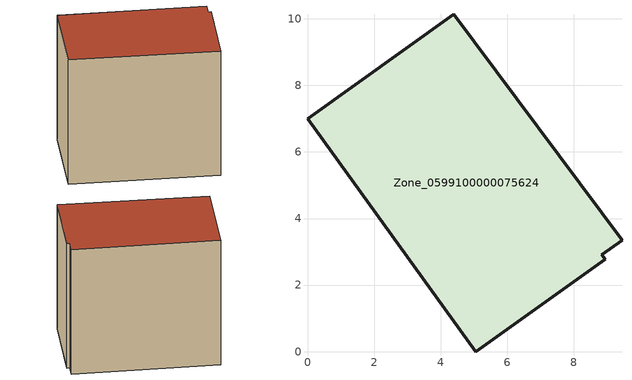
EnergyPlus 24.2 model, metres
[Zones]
Zone_0599100000075624
 floor ground (C_G): 9.45,3.34 8.85,2.91 8.94,2.77 5.06,0 0,7 4.39,10.13 z0
 wall outside (C_F): 9.45,3.34 4.39,10.13 0,7 5.06,0 8.94,2.77 8.85,2.91 9.45,3.34 z0:7.87
 roof outside (C_R): 8.85,2.91 9.45,3.34 4.39,10.13 0,7 5.06,0 8.94,2.77 z7.87
[BUILDING]
Pand.0599100000075624: North Axis=0; Terrain=City; Loads Convergence Tolerance Value=0.04; Temperature Convergence Tolerance Value=0.4; Solar Distribution=FullExterior; Maximum Number of Warmup Days=25; Minimum Number of Warmup Days=1
[Site:Location]
Rotterdam.The.Hague.AP_ZH_NLD Design_Conditions: Latitude=51.96; Longitude=4.45; Time Zone=1; Elevation=-4.5
[SITE:GROUNDTEMPERATURE:BUILDINGSURFACE]
18, 18, 18, 18, 18, 18, 18, 18, 18, 18, 18, 18
[MATERIAL] Thermal Absorptance=0.9; Solar Absorptance=0.7; Visible Absorptance=0.7
Name | Roughness | Thickness | Conductivity | Density | Specific Heat
G.TI.1975-1991 | MediumSmooth | 0.15 | 0.288461 | 540 | 1210
F.TI.1975-1991 | Rough | 0.3 | 0.230769 | 1920 | 840
R.TI.1975-1991 | MediumRough | 0.2 | 0.153846 | 1500 | 1000
[CONSTRUCTION]
C_G: G.TI.1975-1991
C_F: F.TI.1975-1991
C_R: R.TI.1975-1991
[ZONE]
Zone_0599100000075624: Type=1; Multiplier=1; Ceiling Height=Autocalculate; Volume=Autocalculate; Floor Area=autocalculate; Part of Total Floor Area=Yes
[ZONEINFILTRATION:DESIGNFLOWRATE]
Infil_Zone_0599100000075624: Zone or ZoneList or Space or SpaceList=Zone_0599100000075624; Schedule=AlwaysOn; Design Flow Rate Calculation Method=Flow/Area; Flow Rate per Floor Area=0.003; Constant Term Coefficient=1; Temperature Term Coefficient=0; Velocity Term Coefficient=0; Velocity Squared Term Coefficient=0
[HVACTEMPLATE:ZONE:IDEALLOADSAIRSYSTEM]
Zone_0599100000075624: Maximum Heating Supply Air Temperature=50; Minimum Cooling Supply Air Temperature=13; Maximum Heating Supply Air Humidity Ratio=0.0156; Minimum Cooling Supply Air Humidity Ratio=0.0077; Heating Limit=NoLimit; Cooling Limit=NoLimit; Dehumidification Control Type=ConstantSensibleHeatRatio; Cooling Sensible Heat Ratio=0.7; Dehumidification Setpoint=60; Humidification Control Type=None; Humidification Setpoint=30; Outdoor Air Method=None; Outdoor Air Flow Rate per Person=0.00944; Outdoor Air Flow Rate per Zone Floor Area=0; Outdoor Air Flow Rate per Zone=0; Demand Controlled Ventilation Type=None; Outdoor Air Economizer Type=NoEconomizer; Heat Recovery Type=None; Sensible Heat Recovery Effectiveness=0.7; Latent Heat Recovery Effectiveness=0.65
[ZONECONTROL:THERMOSTAT]
ThermostatControl_Zone_0599100000075624: Zone or ZoneList=Zone_0599100000075624; Control Type Schedule=DualSetpointControlType; Control 1=Thermostat_Zone_0599100000075624; Temperature Difference Between Cutout And Setpoint=0
[THERMOSTATSETPOINT:DUALSETPOINT]
Thermostat_Zone_0599100000075624: Heating Setpoint Temperature Schedule=HeatingSetpoint_Zone_0599100000075624; Cooling Setpoint Temperature Schedule=CoolingSetpoint_Zone_0599100000075624
[SCHEDULE:COMPACT]
HeatingSetpoint_Zone_0599100000075624: Through: 12/31, For: AllDays, Until: 24:00, 21
CoolingSetpoint_Zone_0599100000075624: Through: 12/31, For: AllDays, Until: 24:00, 24
DualSetpointControlType: Through: 12/31, For: AllDays, Until: 24:00, 4
AlwaysOn: Through: 12/31, For: AllDays, Until: 24:00, 1
